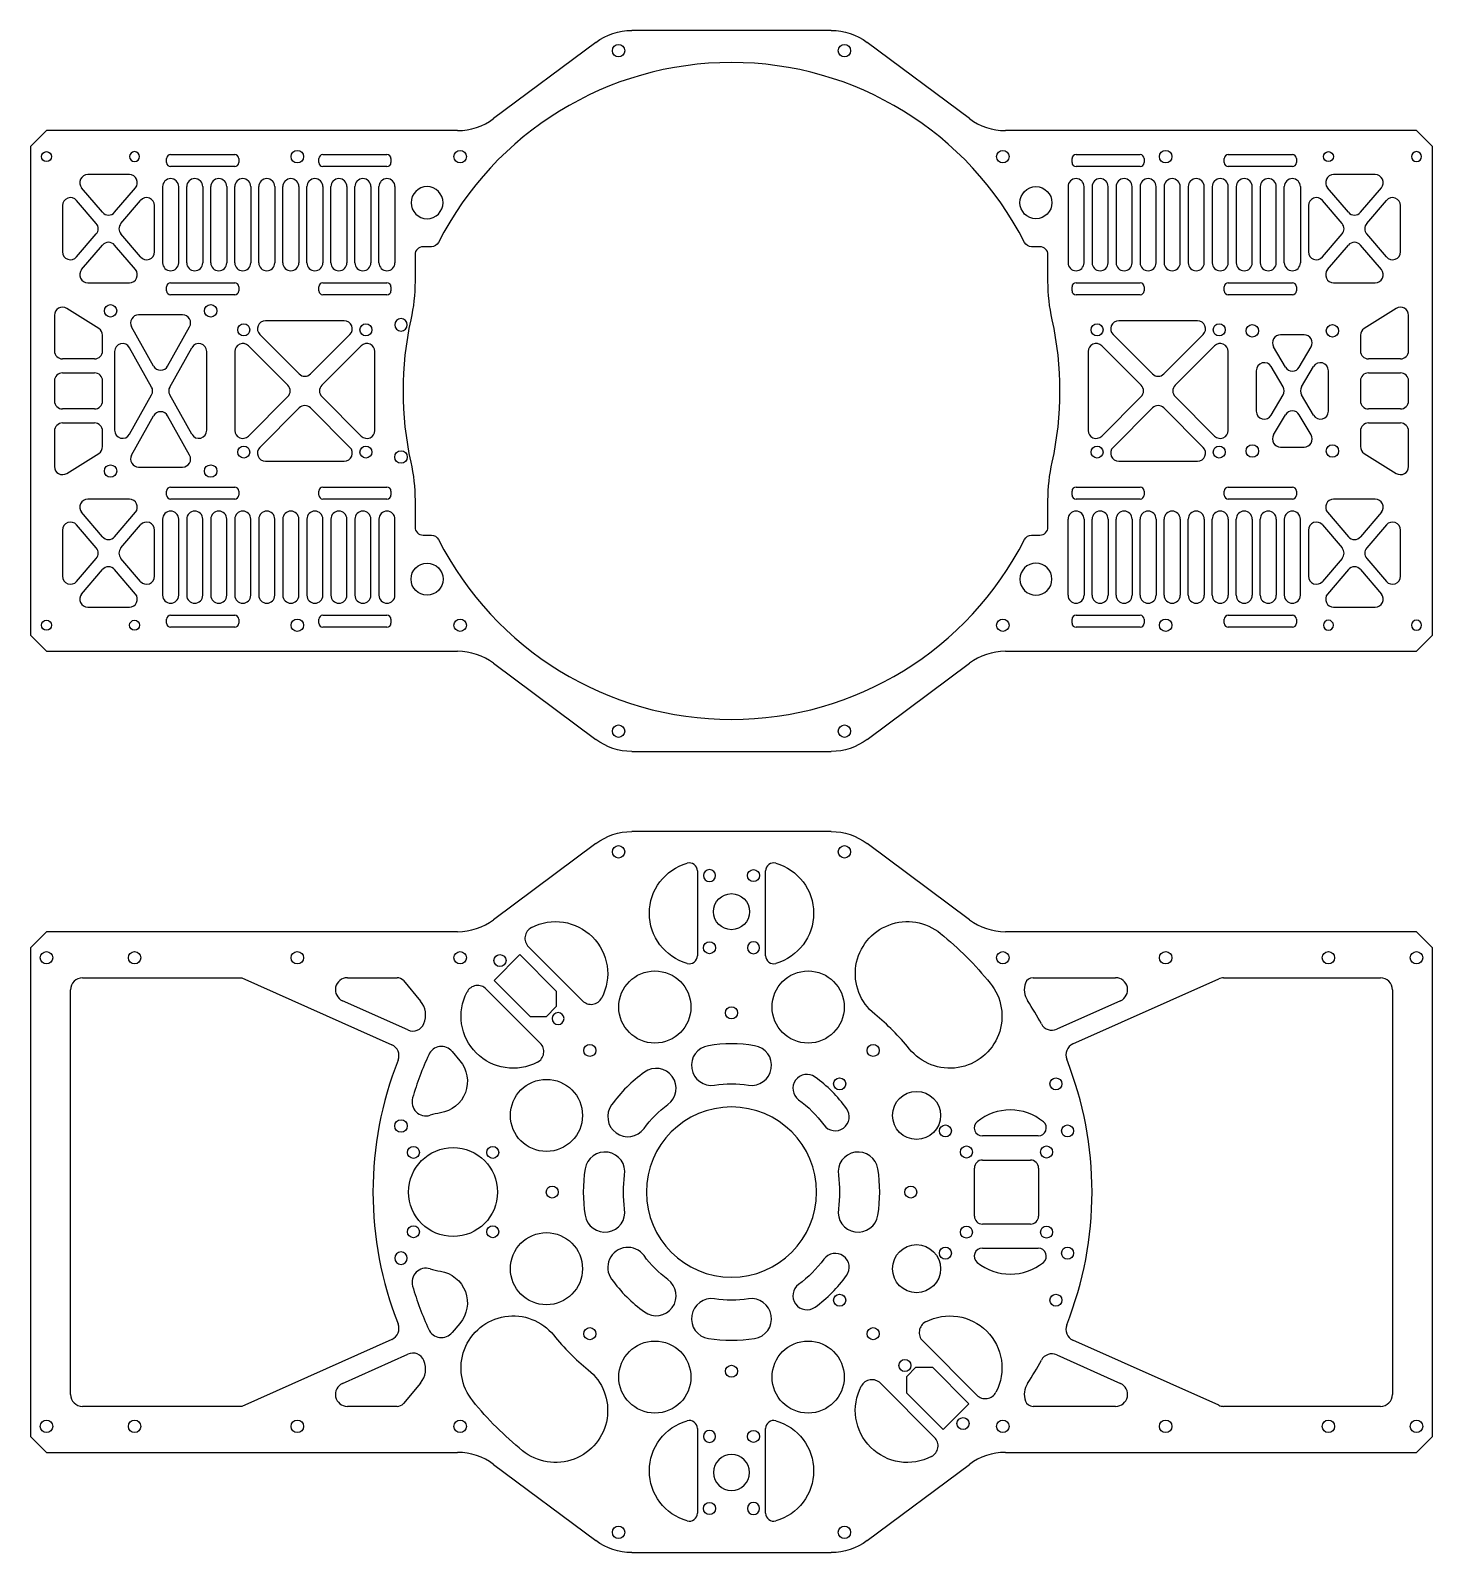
# Model space of a CAD drawing. Header units: millimetres. Extents: x 735 to 1268, y -660 to -280.
# Drawn here: x 735 to 1085, y -660 to -280 of the extents above; entities that cross this region are included whole.
import ezdxf

# ---------------------------------------------------------------- set-up
doc = ezdxf.new("R2010")
doc.units = ezdxf.units.MM
doc.layers.add('1', color=7, linetype='CONTINUOUS')

msp = doc.modelspace()

# ---------------------------------------------------------------- linework, layer by layer
at = {"layer": '1', "color": 3, "linetype": 'Continuous'}
for p, q in [((934.895298, -280, 25), (885.104702, -280, 25)), ((876.134897, -282.977413, 25), (850.607891, -302.022587, 25)), ((969.392109, -302.022587, 25), (943.865103, -282.977413, 25)), ((739, -305, 25), (735, -309, 25)), ((841.638086, -305, 25), (739, -305, 25)), ((1081, -305, 25), (978.361914, -305, 25)), ((1085, -309, 25), (1081, -305, 25)), ((735, -309, 25), (735, -431, 25)), ((770, -311, 25), (786, -311, 25)), ((808, -311, 25), (824, -311, 25)), ((996, -311, 25), (1012, -311, 25)), ((1034, -311, 25), (1050, -311, 25)), ((1085, -431, 25), (1085, -309, 25)), ((769, -313, 25), (769, -312, 25)), ((786, -314, 25), (770, -314, 25)), ((787, -312, 25), (787, -313, 25)), ((807, -313, 25), (807, -312, 25)), ((824, -314, 25), (808, -314, 25)), ((825, -312, 25), (825, -313, 25)), ((995, -313, 25), (995, -312, 25)), ((1012, -314, 25), (996, -314, 25)), ((1013, -312, 25), (1013, -313, 25)), ((1033, -313, 25), (1033, -312, 25)), ((1050, -314, 25), (1034, -314, 25)), ((1051, -312, 25), (1051, -313, 25)), ((759.698554, -316, 25), (749.301446, -316, 25)), ((768, -319, 25), (768, -338, 25)), ((772, -338, 25), (772, -319, 25)), ((774, -338, 25), (774, -319, 25)), ((778, -319, 25), (778, -338, 25)), ((780, -338, 25), (780, -319, 25)), ((784, -319, 25), (784, -338, 25)), ((786, -338, 25), (786, -319, 25)), ((790, -319, 25), (790, -338, 25)), ((792, -338, 25), (792, -319, 25)), ((796, -319, 25), (796, -338, 25)), ((798, -338, 25), (798, -319, 25)), ((802, -319, 25), (802, -338, 25)), ((804, -338, 25), (804, -319, 25)), ((808, -319, 25), (808, -338, 25)), ((810, -338, 25), (810, -319, 25)), ((814, -319, 25), (814, -338, 25)), ((816, -338, 25), (816, -319, 25)), ((820, -319, 25), (820, -338, 25)), ((822, -338, 25), (822, -319, 25)), ((826, -319, 25), (826, -338, 25)), ((994, -319, 25), (994, -338, 25)), ((998, -338, 25), (998, -319, 25)), ((1000, -319, 25), (1000, -338, 25)), ((1004, -338, 25), (1004, -319, 25)), ((1006, -319, 25), (1006, -338, 25)), ((1010, -338, 25), (1010, -319, 25)), ((1012, -319, 25), (1012, -338, 25)), ((1016, -338, 25), (1016, -319, 25)), ((1018, -319, 25), (1018, -338, 25)), ((1022, -338, 25), (1022, -319, 25)), ((1024, -319, 25), (1024, -338, 25)), ((1028, -338, 25), (1028, -319, 25)), ((1030, -319, 25), (1030, -338, 25)), ((1034, -338, 25), (1034, -319, 25)), ((1036, -319, 25), (1036, -338, 25)), ((1040, -338, 25), (1040, -319, 25)), ((1042, -319, 25), (1042, -338, 25)), ((1046, -338, 25), (1046, -319, 25)), ((1048, -338, 25), (1048, -319, 25)), ((1052, -319, 25), (1052, -338, 25)), ((1070.698554, -316, 25), (1060.301446, -316, 25)), ((751.424744, -328.203067, 25), (746.522486, -322.448243, 25)), ((752.977514, -325.399584, 25), (747.778959, -319.296933, 25)), ((756.022486, -325.399584, 25), (761.221041, -319.296933, 25)), ((757.575256, -328.203067, 25), (762.477514, -322.448243, 25)), ((1062.424744, -328.203067, 25), (1057.522486, -322.448243, 25)), ((1063.977514, -325.399584, 25), (1058.778959, -319.296933, 25)), ((1067.022486, -325.399584, 25), (1072.221041, -319.296933, 25)), ((1068.575256, -328.203067, 25), (1073.477514, -322.448243, 25)), ((743, -323.745175, 25), (743, -335.254825, 25)), ((766, -335.254825, 25), (766, -323.745175, 25)), ((1054, -323.745175, 25), (1054, -335.254825, 25)), ((1077, -335.254825, 25), (1077, -323.745175, 25)), ((746.522486, -336.551757, 25), (751.424744, -330.796933, 25)), ((747.778959, -339.703067, 25), (752.977514, -333.600416, 25)), ((761.221041, -339.703067, 25), (756.022486, -333.600416, 25)), ((762.477514, -336.551757, 25), (757.575256, -330.796933, 25)), ((835.086717, -334, 25), (833, -334, 25)), ((987, -334, 25), (984.913283, -334, 25)), ((1057.522486, -336.551757, 25), (1062.424744, -330.796933, 25)), ((1058.778959, -339.703067, 25), (1063.977514, -333.600416, 25)), ((1072.221041, -339.703067, 25), (1067.022486, -333.600416, 25)), ((1073.477514, -336.551757, 25), (1068.575256, -330.796933, 25)), ((831, -336, 25), (831, -342.668699, 25)), ((989, -342.668699, 25), (989, -336, 25)), ((749.301446, -343, 25), (759.698554, -343, 25)), ((769, -345, 25), (769, -344, 25)), ((770, -343, 25), (786, -343, 25)), ((787, -344, 25), (787, -345, 25)), ((807, -345, 25), (807, -344, 25)), ((808, -343, 25), (824, -343, 25)), ((825, -344, 25), (825, -345, 25)), ((995, -345, 25), (995, -344, 25)), ((996, -343, 25), (1012, -343, 25)), ((1013, -344, 25), (1013, -345, 25)), ((1033, -345, 25), (1033, -344, 25)), ((1034, -343, 25), (1050, -343, 25)), ((1051, -344, 25), (1051, -345, 25)), ((1060.301446, -343, 25), (1070.698554, -343, 25)), ((752.059998, -354.412499, 25), (744.059998, -349.412499, 25)), ((786, -346, 25), (770, -346, 25)), ((824, -346, 25), (808, -346, 25)), ((1012, -346, 25), (996, -346, 25)), ((1050, -346, 25), (1034, -346, 25)), ((1075.940002, -349.412499, 25), (1067.940002, -354.412499, 25)), ((741, -351.108495, 25), (741, -360, 25)), ((772.990577, -351, 25), (762.009423, -351, 25)), ((813.343146, -352.5, 25), (793.656854, -352.5, 25)), ((1026.343146, -352.5, 25), (1006.656854, -352.5, 25)), ((1079, -360, 25), (1079, -351.108495, 25)), ((753, -360, 25), (753, -356.108495, 25)), ((765.754113, -363.800885, 25), (760.263536, -353.975643, 25)), ((769.245887, -363.800885, 25), (774.736464, -353.975643, 25)), ((792.242641, -355.914214, 25), (802.085786, -365.757359, 25)), ((814.757359, -355.914214, 25), (804.914214, -365.757359, 25)), ((1005.242641, -355.914214, 25), (1015.085786, -365.757359, 25)), ((1017.914214, -365.757359, 25), (1027.757359, -355.914214, 25)), ((1052.948037, -356, 25), (1047.051963, -356, 25)), ((1067, -356.108495, 25), (1067, -360, 25)), ((756, -360.174758, 25), (756, -379.825242, 25)), ((765.236464, -369.024357, 25), (759.745887, -359.199115, 25)), ((769.763536, -369.024357, 25), (775.254113, -359.199115, 25)), ((779, -379.825242, 25), (779, -360.174758, 25)), ((786, -360.156854, 25), (786, -379.843146, 25)), ((789.414214, -358.742641, 25), (799.257359, -368.585786, 25)), ((817.585786, -358.742641, 25), (807.742641, -368.585786, 25)), ((821, -379.843146, 25), (821, -360.156854, 25)), ((999, -360.156854, 25), (999, -379.843146, 25)), ((1002.414214, -358.742641, 25), (1012.257359, -368.585786, 25)), ((1020.742641, -368.585786, 25), (1030.585786, -358.742641, 25)), ((1034, -379.843146, 25), (1034, -360.156854, 25)), ((1048.272442, -364.06152, 25), (1045.324405, -359.007742, 25)), ((1051.727558, -364.06152, 25), (1054.675595, -359.007742, 25)), ((751, -362, 25), (743, -362, 25)), ((1047.675595, -368.992258, 25), (1044.727558, -363.93848, 25)), ((1052.324405, -368.992258, 25), (1055.272442, -363.93848, 25)), ((1077, -362, 25), (1069, -362, 25)), ((741, -367.5, 25), (741, -372.5, 25)), ((743, -365.5, 25), (751, -365.5, 25)), ((753, -372.5, 25), (753, -367.5, 25)), ((1041, -364.946222, 25), (1041, -375.053778, 25)), ((1059, -375.053778, 25), (1059, -364.946222, 25)), ((1067, -367.5, 25), (1067, -372.5, 25)), ((1069, -365.5, 25), (1077, -365.5, 25)), ((1079, -372.5, 25), (1079, -367.5, 25)), ((759.745887, -380.800885, 25), (765.236464, -370.975643, 25)), ((775.254113, -380.800885, 25), (769.763536, -370.975643, 25)), ((799.257359, -371.414214, 25), (789.414214, -381.257359, 25)), ((807.742641, -371.414214, 25), (817.585786, -381.257359, 25)), ((1002.414214, -381.257359, 25), (1012.257359, -371.414214, 25)), ((1020.742641, -371.414214, 25), (1030.585786, -381.257359, 25)), ((1044.727558, -376.06152, 25), (1047.675595, -371.007742, 25)), ((1055.272442, -376.06152, 25), (1052.324405, -371.007742, 25)), ((751, -374.5, 25), (743, -374.5, 25)), ((760.263536, -386.024357, 25), (765.754113, -376.199115, 25)), ((774.736464, -386.024357, 25), (769.245887, -376.199115, 25)), ((802.085786, -374.242641, 25), (792.242641, -384.085786, 25)), ((804.914214, -374.242641, 25), (814.757359, -384.085786, 25)), ((1005.242641, -384.085786, 25), (1015.085786, -374.242641, 25)), ((1017.914214, -374.242641, 25), (1027.757359, -384.085786, 25)), ((1045.324405, -380.992258, 25), (1048.272442, -375.93848, 25)), ((1054.675595, -380.992258, 25), (1051.727558, -375.93848, 25)), ((1077, -374.5, 25), (1069, -374.5, 25)), ((741, -380, 25), (741, -388.891505, 25)), ((743, -378, 25), (751, -378, 25)), ((753, -383.891505, 25), (753, -380, 25)), ((1067, -380, 25), (1067, -383.891505, 25)), ((1069, -378, 25), (1077, -378, 25)), ((1079, -388.891505, 25), (1079, -380, 25)), ((744.059998, -390.587501, 25), (752.059998, -385.587501, 25)), ((793.656854, -387.5, 25), (813.343146, -387.5, 25)), ((1006.656854, -387.5, 25), (1026.343146, -387.5, 25)), ((1047.051963, -384, 25), (1052.948037, -384, 25)), ((1067.940002, -385.587501, 25), (1075.940002, -390.587501, 25)), ((762.009423, -389, 25), (772.990577, -389, 25)), ((769, -396, 25), (769, -395, 25)), ((770, -394, 25), (786, -394, 25)), ((787, -395, 25), (787, -396, 25)), ((807, -396, 25), (807, -395, 25)), ((808, -394, 25), (824, -394, 25)), ((825, -395, 25), (825, -396, 25)), ((995, -396, 25), (995, -395, 25)), ((996, -394, 25), (1012, -394, 25)), ((1013, -395, 25), (1013, -396, 25)), ((1033, -396, 25), (1033, -395, 25)), ((1034, -394, 25), (1050, -394, 25)), ((1051, -395, 25), (1051, -396, 25)), ((759.698554, -397, 25), (749.301446, -397, 25)), ((786, -397, 25), (770, -397, 25)), ((824, -397, 25), (808, -397, 25)), ((831, -397.331301, 25), (831, -404, 25)), ((989, -404, 25), (989, -397.331301, 25)), ((1012, -397, 25), (996, -397, 25)), ((1050, -397, 25), (1034, -397, 25)), ((1070.698554, -397, 25), (1060.301446, -397, 25)), ((752.977514, -406.399584, 25), (747.778959, -400.296933, 25)), ((756.022486, -406.399584, 25), (761.221041, -400.296933, 25)), ((768, -402, 25), (768, -421, 25)), ((772, -421, 25), (772, -402, 25)), ((774, -402, 25), (774, -421, 25)), ((778, -421, 25), (778, -402, 25)), ((780, -402, 25), (780, -421, 25)), ((784, -421, 25), (784, -402, 25)), ((786, -402, 25), (786, -421, 25)), ((790, -421, 25), (790, -402, 25)), ((792, -402, 25), (792, -421, 25)), ((796, -421, 25), (796, -402, 25)), ((798, -402, 25), (798, -421, 25)), ((802, -421, 25), (802, -402, 25)), ((804, -402, 25), (804, -421, 25)), ((808, -421, 25), (808, -402, 25)), ((810, -402, 25), (810, -421, 25)), ((814, -421, 25), (814, -402, 25)), ((816, -402, 25), (816, -421, 25)), ((820, -421, 25), (820, -402, 25)), ((822, -402, 25), (822, -421, 25)), ((826, -421, 25), (826, -402, 25)), ((994, -421, 25), (994, -402, 25)), ((998, -402, 25), (998, -421, 25)), ((1000, -421, 25), (1000, -402, 25)), ((1004, -402, 25), (1004, -421, 25)), ((1006, -421, 25), (1006, -402, 25)), ((1010, -402, 25), (1010, -421, 25)), ((1012, -421, 25), (1012, -402, 25)), ((1016, -402, 25), (1016, -421, 25)), ((1018, -421, 25), (1018, -402, 25)), ((1022, -402, 25), (1022, -421, 25)), ((1024, -421, 25), (1024, -402, 25)), ((1028, -402, 25), (1028, -421, 25)), ((1030, -421, 25), (1030, -402, 25)), ((1034, -402, 25), (1034, -421, 25)), ((1036, -421, 25), (1036, -402, 25)), ((1040, -402, 25), (1040, -421, 25)), ((1042, -421, 25), (1042, -402, 25)), ((1046, -402, 25), (1046, -421, 25)), ((1048, -402, 25), (1048, -421, 25)), ((1052, -421, 25), (1052, -402, 25)), ((1058.778959, -400.296933, 25), (1063.977514, -406.399584, 25)), ((1072.221041, -400.296933, 25), (1067.022486, -406.399584, 25)), ((743, -404.745175, 25), (743, -416.254825, 25)), ((751.424744, -409.203067, 25), (746.522486, -403.448243, 25)), ((757.575256, -409.203067, 25), (762.477514, -403.448243, 25)), ((766, -416.254825, 25), (766, -404.745175, 25)), ((833, -406, 25), (835.086717, -406, 25)), ((984.913283, -406, 25), (987, -406, 25)), ((1054, -404.745175, 25), (1054, -416.254825, 25)), ((1057.522486, -403.448243, 25), (1062.424744, -409.203067, 25)), ((1073.477514, -403.448243, 25), (1068.575256, -409.203067, 25)), ((1077, -416.254825, 25), (1077, -404.745175, 25)), ((746.522486, -417.551757, 25), (751.424744, -411.796933, 25)), ((762.477514, -417.551757, 25), (757.575256, -411.796933, 25)), ((1062.424744, -411.796933, 25), (1057.522486, -417.551757, 25)), ((1068.575256, -411.796933, 25), (1073.477514, -417.551757, 25)), ((747.778959, -420.703067, 25), (752.977514, -414.600416, 25)), ((761.221041, -420.703067, 25), (756.022486, -414.600416, 25)), ((1063.977514, -414.600416, 25), (1058.778959, -420.703067, 25)), ((1067.022486, -414.600416, 25), (1072.221041, -420.703067, 25)), ((749.301446, -424, 25), (759.698554, -424, 25)), ((1060.301446, -424, 25), (1070.698554, -424, 25)), ((769, -428, 25), (769, -427, 25)), ((770, -426, 25), (786, -426, 25)), ((786, -429, 25), (770, -429, 25)), ((787, -427, 25), (787, -428, 25)), ((807, -428, 25), (807, -427, 25)), ((808, -426, 25), (824, -426, 25)), ((824, -429, 25), (808, -429, 25)), ((825, -427, 25), (825, -428, 25)), ((995, -428, 25), (995, -427, 25)), ((996, -426, 25), (1012, -426, 25)), ((1012, -429, 25), (996, -429, 25)), ((1013, -427, 25), (1013, -428, 25)), ((1033, -428, 25), (1033, -427, 25)), ((1034, -426, 25), (1050, -426, 25)), ((1050, -429, 25), (1034, -429, 25)), ((1051, -427, 25), (1051, -428, 25)), ((735, -431, 25), (739, -435, 25)), ((1081, -435, 25), (1085, -431, 25)), ((739, -435, 25), (841.638086, -435, 25)), ((978.361914, -435, 25), (1081, -435, 25)), ((850.607891, -437.977413, 25), (876.134897, -457.022587, 25)), ((943.865103, -457.022587, 25), (969.392109, -437.977413, 25)), ((885.104702, -460, 25), (934.895298, -460, 25)), ((934.895298, -480, 50), (885.104702, -480, 50)), ((876.134897, -482.977413, 50), (850.607891, -502.022587, 50)), ((969.392109, -502.022587, 50), (943.865103, -482.977413, 50)), ((901.5, -489.81994, 50), (901.5, -510.985951, 50)), ((918.5, -510.985951, 50), (918.5, -489.81994, 50)), ((735, -509, 50), (739, -505, 50)), ((841.638086, -505, 50), (739, -505, 50)), ((1081, -505, 50), (978.361914, -505, 50)), ((1081, -505, 50), (1085, -509, 50)), ((735, -509, 50), (735, -631, 50)), ((872.818686, -522.262796, 50), (859.312105, -508.756215, 50)), ((1085, -631, 50), (1085, -509, 50)), ((850.718422, -517.153094, 50), (857.153094, -510.718422, 50)), ((857.153094, -510.718422, 50), (866.253558, -519.818886, 50)), ((748, -516.5, 50), (787.790927, -516.5, 50)), ((787.790927, -516.5, 50), (825.214969, -533.220778, 50)), ((814.116767, -516.5, 50), (826.562935, -516.5, 50)), ((985.266067, -516.5, 50), (1005.883233, -516.5, 50)), ((995.241965, -533.016624, 50), (1031.625005, -516.760957, 50)), ((1032.848788, -516.5, 50), (1072, -516.5, 50)), ((745, -620.5, 50), (745, -519.5, 50)), ((828.097612, -517.217515, 50), (832.366649, -522.326027, 50)), ((848.756215, -519.312105, 50), (862.262796, -532.818686, 50)), ((859.818886, -526.253558, 50), (850.718422, -517.153094, 50)), ((866.253558, -519.818886, 50), (866.253558, -523.707974, 50)), ((1075, -519.5, 50), (1075, -620.5, 50)), ((829.235451, -529.540733, 50), (812.892983, -522.239043, 50)), ((866.253558, -523.707974, 50), (863.707974, -526.253558, 50)), ((1007.107017, -522.239043, 50), (991.209379, -529.341986, 50)), ((863.707974, -526.253558, 50), (859.818886, -526.253558, 50)), ((840.283935, -534.919135, 50), (842.208947, -537.222687, 50)), ((986.579175, -556, 50), (972.614935, -556, 50)), ((972.641663, -562, 50), (984.641663, -562, 50)), ((970.641663, -576, 50), (970.641663, -564, 50)), ((986.641663, -564, 50), (986.641663, -576, 50)), ((984.641663, -578, 50), (972.641663, -578, 50)), ((972.614935, -584, 50), (986.579175, -584, 50)), ((842.208947, -602.777313, 50), (840.283935, -605.080865, 50)), ((825.214969, -606.779222, 50), (787.790927, -623.5, 50)), ((957.737204, -607.181314, 50), (971.243785, -620.687895, 50)), ((1031.625005, -623.239043, 50), (995.241965, -606.983376, 50)), ((812.892983, -617.760957, 50), (829.235451, -610.459267, 50)), ((991.209379, -610.658014, 50), (1007.107017, -617.760957, 50)), ((953.746442, -616.009184, 50), (956.009184, -613.746442, 50)), ((956.009184, -613.746442, 50), (960.181114, -613.746442, 50)), ((960.181114, -613.746442, 50), (969.281578, -622.846906, 50)), ((832.366649, -617.673973, 50), (828.097612, -622.782485, 50)), ((960.687895, -631.243785, 50), (947.181314, -617.737204, 50)), ((953.746442, -620.181114, 50), (953.746442, -616.009184, 50)), ((962.846906, -629.281578, 50), (953.746442, -620.181114, 50)), ((969.281578, -622.846906, 50), (962.846906, -629.281578, 50)), ((787.790927, -623.5, 50), (748, -623.5, 50)), ((826.562935, -623.5, 50), (814.116767, -623.5, 50)), ((1005.883233, -623.5, 50), (985.266067, -623.5, 50)), ((1072, -623.5, 50), (1032.848788, -623.5, 50)), ((901.5, -629.014049, 50), (901.5, -650.18006, 50)), ((918.5, -650.18006, 50), (918.5, -629.014049, 50)), ((739, -635, 50), (735, -631, 50)), ((1085, -631, 50), (1081, -635, 50)), ((739, -635, 50), (841.638086, -635, 50)), ((850.607891, -637.977413, 50), (876.134897, -657.022587, 50)), ((943.865103, -657.022587, 50), (969.392109, -637.977413, 50)), ((978.361914, -635, 50), (1081, -635, 50)), ((885.104702, -660, 50), (934.895298, -660, 50))]:
    msp.add_line(p, q, dxfattribs=at)
for centre, radius in [((881.804361, -285.057337, 25), 1.55), ((938.195639, -285.057337, 25), 1.55), ((739, -311.5, 25), 1.25), ((801.620308, -311.5, 25), 1.55), ((842.265223, -311.5, 25), 1.55), ((977.734777, -311.5, 25), 1.55), ((1018.379692, -311.5, 25), 1.55), ((1059, -311.5, 25), 1.25), ((986, -323, 25), 4), ((827.5, -386.5, 25), 1.55), ((834, -417, 25), 4), ((739, -428.5, 25), 1.25), ((761, -428.5, 25), 1.25), ((801.620308, -428.5, 25), 1.55), ((842.265223, -428.5, 25), 1.55), ((977.734777, -428.5, 25), 1.55), ((1018.379692, -428.5, 25), 1.55), ((881.804361, -454.942663, 25), 1.55), ((938.195639, -454.942663, 25), 1.55), ((881.804361, -485.057337, 50), 1.55), ((938.195639, -485.057337, 50), 1.55), ((915.5, -491.000228, 50), 1.5), ((910, -500.000228, 50), 4.5), ((904.5, -509.000228, 50), 1.5), ((739, -511.5, 50), 1.55), ((761, -511.5, 50), 1.55), ((801.620308, -511.5, 50), 1.55), ((842.265223, -511.5, 50), 1.55), ((852.210417, -512.210417, 50), 1.5), ((977.734777, -511.5, 50), 1.55), ((1018.379692, -511.5, 50), 1.55), ((1059, -511.5, 50), 1.55), ((1081, -511.5, 50), 1.55), ((890.865828, -523.806023, 50), 9), ((929.134172, -523.806023, 50), 9), ((874.644661, -534.644661, 50), 1.5), ((945.355339, -534.644661, 50), 1.5), ((863.806023, -550.865828, 50), 9), ((937, -543, 50), 1.5), ((991, -543, 50), 1.5), ((956.193977, -550.865828, 50), 6), ((827.5, -553.5, 50), 1.55), ((963.391663, -554.75, 50), 1.5), ((993.891663, -554.75, 50), 1.5), ((968.641663, -560, 50), 1.5), ((988.641663, -560, 50), 1.5), ((830.600505, -560.100505, 50), 1.5), ((840.5, -570, 50), 11.1), ((850.399495, -560.100505, 50), 1.5), ((830.600505, -579.899495, 50), 1.5), ((850.399495, -579.899495, 50), 1.5), ((863.806023, -589.134172, 50), 9), ((968.641663, -580, 50), 1.5), ((988.641663, -580, 50), 1.5), ((956.193977, -589.134172, 50), 6), ((963.391663, -585.25, 50), 1.5), ((993.891663, -585.25, 50), 1.5), ((937, -597, 50), 1.5), ((991, -597, 50), 1.5), ((874.644661, -605.355339, 50), 1.5), ((945.355339, -605.355339, 50), 1.5), ((890.865828, -616.193977, 50), 9), ((929.134172, -616.193977, 50), 9), ((953.293894, -613.293894, 50), 1.5), ((739, -628.5, 50), 1.55), ((761, -628.5, 50), 1.55), ((801.620308, -628.5, 50), 1.55), ((842.265223, -628.5, 50), 1.55), ((967.789583, -627.789583, 50), 1.5), ((977.734777, -628.5, 50), 1.55), ((1018.379692, -628.5, 50), 1.55), ((1059, -628.5, 50), 1.55), ((1081, -628.5, 50), 1.55), ((915.5, -630.999772, 50), 1.5), ((904.5, -648.999772, 50), 1.5), ((881.804361, -654.942663, 50), 1.55), ((938.195639, -654.942663, 50), 1.55)]:
    msp.add_circle(centre, radius, dxfattribs=at)
at = {"layer": '1', "color": 3, "linetype": 'Continuous', "extrusion": (0, 0, -1)}
for centre, radius in [((-761, -311.5, -25), 1.25), ((-1081, -311.5, -25), 1.25), ((-834, -323, -25), 4), ((-827.5, -353.5, -25), 1.55), ((-986, -417, -25), 4), ((-1059, -428.5, -25), 1.25), ((-1081, -428.5, -25), 1.25), ((-904.5, -491.000228, -50), 1.5), ((-915.5, -509.000228, -50), 1.5), ((-866.706106, -526.706106, -50), 1.5), ((-910, -570, -50), 21.25), ((-827.5, -586.5, -50), 1.55), ((-904.5, -630.999772, -50), 1.5), ((-910, -639.999772, -50), 4.5), ((-915.5, -648.999772, -50), 1.5)]:
    msp.add_circle(centre, radius, dxfattribs=at)
at = {"layer": '1', "color": 6, "linetype": 'Continuous'}
for centre, radius in [((755, -350, 25), 1.55), ((780, -350, 25), 1.55), ((788.25, -354.75, 25), 1.5), ((818.75, -354.75, 25), 1.5), ((1001.25, -354.75, 25), 1.5), ((1031.75, -354.75, 25), 1.5), ((1040, -355, 25), 1.55), ((1060, -355, 25), 1.55), ((788.25, -385.25, 25), 1.5), ((818.75, -385.25, 25), 1.5), ((1001.25, -385.25, 25), 1.5), ((1031.75, -385.25, 25), 1.5), ((1040, -385, 25), 1.55), ((1060, -385, 25), 1.55), ((755, -390, 25), 1.55), ((780, -390, 25), 1.55), ((910, -525.25, 50), 1.5), ((865.25, -570, 50), 1.5), ((954.75, -570, 50), 1.5), ((910, -614.75, 50), 1.5)]:
    msp.add_circle(centre, radius, dxfattribs=at)
at = {"layer": '1', "color": 3, "linetype": 'Continuous', "extrusion": (0, 0, -1)}
for centre, radius, start, end in [((-885.104702, -295, -25), 15, 53.274138, 90), ((-934.895298, -295, -25), 15, 90, 126.725862), ((-835.086717, -332, -25), 2, 206.896546, 270), ((-984.913283, -332, -25), 2, 270, 333.103454), ((-787, -342.668699, -25), 44, 180, 192.527905), ((-1033, -342.668699, -25), 44, 347.472095, 0), ((-787, -397.331301, -25), 44, 167.472095, 180), ((-1033, -397.331301, -25), 44, 0, 12.527905), ((-835.086717, -408, -25), 2, 90, 153.103454), ((-984.913283, -408, -25), 2, 26.896546, 90), ((-885.104702, -445, -25), 15, 270, 306.725862), ((-934.895298, -445, -25), 15, 233.274138, 270), ((-885.104702, -495, -50), 15, 53.274138, 90), ((-934.895298, -495, -50), 15, 90, 126.725862), ((-902.5, -500.402945, -50), 13, 285.82662, 74.17338), ((-917.5, -500.402945, -50), 13, 105.82662, 254.17338), ((-866.090752, -515.48415, -50), 13, 62.242355, 207.757645), ((-953.909248, -515.48415, -50), 13, 308.84936, 129.371755), ((-910, -570, -50), 82.999544, 128.93118, 141.06882), ((-855.48415, -526.090752, -50), 13, 242.242355, 27.757645), ((-964.51585, -526.090752, -50), 13, 140.628245, 321.15064), ((-836.070241, -542.352627, -50), 8, 140.115464, 260.897237), ((-910, -570, -50), 27, 81.010701, 98.989299), ((-910, -570, -50), 28.5, 126.010701, 143.989299), ((-910, -570, -50), 27, 36.010701, 53.989299), ((-910, -570, -50), 27, 351.010701, 8.989299), ((-910, -570, -50), 27, 171.010701, 188.989299), ((-910, -570, -50), 27, 306.010701, 323.989299), ((-910, -570, -50), 28.5, 216.010701, 233.989299), ((-836.070241, -597.647373, -50), 8, 99.102763, 219.884536), ((-855.48415, -613.909248, -50), 13, 320.628245, 141.15064), ((-910, -570, -50), 27, 261.010701, 278.989299), ((-964.51585, -613.909248, -50), 13, 62.242355, 207.757645), ((-866.090752, -624.51585, -50), 13, 128.84936, 309.371755), ((-953.909248, -624.51585, -50), 13, 242.242355, 27.757645), ((-910, -570, -50), 82.999544, 308.93118, 321.06882), ((-902.5, -639.597055, -50), 13, 285.82662, 74.17338), ((-917.5, -639.597055, -50), 13, 105.82662, 254.17338), ((-885.104702, -645, -50), 15, 270, 306.725862), ((-934.895298, -645, -50), 15, 233.274138, 270)]:
    msp.add_arc(centre, radius, start, end, dxfattribs=at)
at = {"layer": '1', "color": 3, "linetype": 'Continuous'}
for centre, radius, start, end in [((910, -370, 25), 82, 26.896546, 153.103454), ((841.638086, -290, 25), 15, 270, 306.725862), ((978.361914, -290, 25), 15, 233.274138, 270), ((770, -312, 25), 1, 90, 180), ((786, -312, 25), 1, 0, 90), ((808, -312, 25), 1, 90, 180), ((824, -312, 25), 1, 0, 90), ((996, -312, 25), 1, 90, 180), ((1012, -312, 25), 1, 0, 90), ((1034, -312, 25), 1, 90, 180), ((1050, -312, 25), 1, 0, 90), ((770, -313, 25), 1, 180, 270), ((786, -313, 25), 1, 270, 0), ((808, -313, 25), 1, 180, 270), ((824, -313, 25), 1, 270, 0), ((996, -313, 25), 1, 180, 270), ((1012, -313, 25), 1, 270, 0), ((1034, -313, 25), 1, 180, 270), ((1050, -313, 25), 1, 270, 0), ((749.301446, -318, 25), 2, 90, 220.426079), ((759.698554, -318, 25), 2, 319.573921, 90), ((770, -319, 25), 2, 0, 180), ((776, -319, 25), 2, 0, 180), ((782, -319, 25), 2, 0, 180), ((788, -319, 25), 2, 0, 180), ((794, -319, 25), 2, 0, 180), ((800, -319, 25), 2, 0, 180), ((806, -319, 25), 2, 0, 180), ((812, -319, 25), 2, 0, 180), ((818, -319, 25), 2, 0, 180), ((824, -319, 25), 2, 0, 180), ((996, -319, 25), 2, 0, 180), ((1002, -319, 25), 2, 0, 180), ((1008, -319, 25), 2, 0, 180), ((1014, -319, 25), 2, 0, 180), ((1020, -319, 25), 2, 0, 180), ((1026, -319, 25), 2, 0, 180), ((1032, -319, 25), 2, 0, 180), ((1038, -319, 25), 2, 0, 180), ((1044, -319, 25), 2, 0, 180), ((1050, -319, 25), 2, 0, 180), ((1060.301446, -318, 25), 2, 90, 220.426079), ((1070.698554, -318, 25), 2, 319.573921, 90), ((745, -323.745175, 25), 2, 40.426079, 180), ((764, -323.745175, 25), 2, 0, 139.573921), ((1056, -323.745175, 25), 2, 40.426079, 180), ((1075, -323.745175, 25), 2, 0, 139.573921), ((754.5, -324.102651, 25), 2, 220.426079, 319.573921), ((1065.5, -324.102651, 25), 2, 220.426079, 319.573921), ((749.902258, -329.5, 25), 2, 319.573921, 40.426079), ((759.097742, -329.5, 25), 2, 139.573921, 220.426079), ((1060.902258, -329.5, 25), 2, 319.573921, 40.426079), ((1070.097742, -329.5, 25), 2, 139.573921, 220.426079), ((754.5, -334.897349, 25), 2, 40.426079, 139.573921), ((833, -336, 25), 2, 90, 180), ((987, -336, 25), 2, 0, 90), ((1065.5, -334.897349, 25), 2, 40.426079, 139.573921), ((745, -335.254825, 25), 2, 180, 319.573921), ((764, -335.254825, 25), 2, 220.426079, 0), ((770, -338, 25), 2, 180, 0), ((776, -338, 25), 2, 180, 0), ((782, -338, 25), 2, 180, 0), ((788, -338, 25), 2, 180, 0), ((794, -338, 25), 2, 180, 0), ((800, -338, 25), 2, 180, 0), ((806, -338, 25), 2, 180, 0), ((812, -338, 25), 2, 180, 0), ((818, -338, 25), 2, 180, 0), ((824, -338, 25), 2, 180, 0), ((996, -338, 25), 2, 180, 0), ((1002, -338, 25), 2, 180, 0), ((1008, -338, 25), 2, 180, 0), ((1014, -338, 25), 2, 180, 0), ((1020, -338, 25), 2, 180, 0), ((1026, -338, 25), 2, 180, 0), ((1032, -338, 25), 2, 180, 0), ((1038, -338, 25), 2, 180, 0), ((1044, -338, 25), 2, 180, 0), ((1050, -338, 25), 2, 180, 0), ((1056, -335.254825, 25), 2, 180, 319.573921), ((1075, -335.254825, 25), 2, 220.426079, 0), ((749.301446, -341, 25), 2, 139.573921, 270), ((759.698554, -341, 25), 2, 270, 40.426079), ((1060.301446, -341, 25), 2, 139.573921, 270), ((1070.698554, -341, 25), 2, 270, 40.426079), ((770, -344, 25), 1, 90, 180), ((770, -345, 25), 1, 180, 270), ((786, -344, 25), 1, 0, 90), ((786, -345, 25), 1, 270, 0), ((808, -344, 25), 1, 90, 180), ((808, -345, 25), 1, 180, 270), ((824, -344, 25), 1, 0, 90), ((824, -345, 25), 1, 270, 0), ((996, -344, 25), 1, 90, 180), ((996, -345, 25), 1, 180, 270), ((1012, -344, 25), 1, 0, 90), ((1012, -345, 25), 1, 270, 0), ((1034, -344, 25), 1, 90, 180), ((1034, -345, 25), 1, 180, 270), ((1050, -344, 25), 1, 0, 90), ((1050, -345, 25), 1, 270, 0), ((743, -351.108495, 25), 2, 57.994617, 180), ((1077, -351.108495, 25), 2, 0, 122.005383), ((762.009423, -353, 25), 2, 90, 209.197486), ((772.990577, -353, 25), 2, 330.802514, 90), ((793.656854, -354.5, 25), 2, 90, 225), ((813.343146, -354.5, 25), 2, 315, 90), ((910, -370, 25), 82, 167.472095, 192.527905), ((910, -370, 25), 82, 347.472095, 12.527905), ((1006.656854, -354.5, 25), 2, 90, 225), ((1026.343146, -354.5, 25), 2, 315, 90), ((751, -356.108495, 25), 2, 0, 57.994617), ((1047.051963, -358, 25), 2, 90, 210.256437), ((1052.948037, -358, 25), 2, 329.743563, 90), ((1069, -356.108495, 25), 2, 122.005383, 180), ((743, -360, 25), 2, 180, 270), ((751, -360, 25), 2, 270, 0), ((758, -360.174758, 25), 2, 29.197486, 180), ((777, -360.174758, 25), 2, 0, 150.802514), ((788, -360.156854, 25), 2, 45, 180), ((819, -360.156854, 25), 2, 0, 135), ((1001, -360.156854, 25), 2, 45, 180), ((1032, -360.156854, 25), 2, 0, 135), ((1069, -360, 25), 2, 180, 270), ((1077, -360, 25), 2, 270, 0), ((767.5, -362.825242, 25), 2, 209.197486, 330.802514), ((1043, -364.946222, 25), 2, 30.256437, 180), ((1050, -363.053778, 25), 2, 210.256437, 329.743563), ((1057, -364.946222, 25), 2, 0, 149.743563), ((743, -367.5, 25), 2, 90, 180), ((751, -367.5, 25), 2, 0, 90), ((797.843146, -370, 25), 2, 315, 45), ((803.5, -364.343146, 25), 2, 225, 315), ((809.156854, -370, 25), 2, 135, 225), ((1010.843146, -370, 25), 2, 315, 45), ((1016.5, -364.343146, 25), 2, 225, 315), ((1022.156854, -370, 25), 2, 135, 225), ((1069, -367.5, 25), 2, 90, 180), ((1077, -367.5, 25), 2, 0, 90), ((763.490577, -370, 25), 2, 330.802514, 29.197486), ((771.509423, -370, 25), 2, 150.802514, 209.197486), ((1045.948037, -370, 25), 2, 329.743563, 30.256437), ((1054.051963, -370, 25), 2, 149.743563, 210.256437), ((743, -372.5, 25), 2, 180, 270), ((751, -372.5, 25), 2, 270, 0), ((767.5, -377.174758, 25), 2, 29.197486, 150.802514), ((803.5, -375.656854, 25), 2, 45, 135), ((1016.5, -375.656854, 25), 2, 45, 135), ((1043, -375.053778, 25), 2, 180, 329.743563), ((1050, -376.946222, 25), 2, 30.256437, 149.743563), ((1057, -375.053778, 25), 2, 210.256437, 360), ((1069, -372.5, 25), 2, 180, 270), ((1077, -372.5, 25), 2, 270, 360), ((743, -380, 25), 2, 90, 180), ((751, -380, 25), 2, 0, 90), ((758, -379.825242, 25), 2, 180, 330.802514), ((777, -379.825242, 25), 2, 209.197486, 0), ((788, -379.843146, 25), 2, 180, 315), ((819, -379.843146, 25), 2, 225, 0), ((1001, -379.843146, 25), 2, 180, 315), ((1032, -379.843146, 25), 2, 225, 0), ((1069, -380, 25), 2, 90, 180), ((1077, -380, 25), 2, 0, 90), ((1047.051963, -382, 25), 2, 149.743563, 270), ((1052.948037, -382, 25), 2, 270, 30.256437), ((751, -383.891505, 25), 2, 302.005383, 0), ((762.009423, -387, 25), 2, 150.802514, 270), ((772.990577, -387, 25), 2, 270, 29.197486), ((793.656854, -385.5, 25), 2, 135, 270), ((813.343146, -385.5, 25), 2, 270, 45), ((1006.656854, -385.5, 25), 2, 135, 270), ((1026.343146, -385.5, 25), 2, 270, 45), ((1069, -383.891505, 25), 2, 180, 237.994617), ((743, -388.891505, 25), 2, 180, 302.005383), ((1077, -388.891505, 25), 2, 237.994617, 0), ((770, -395, 25), 1, 90, 180), ((786, -395, 25), 1, 0, 90), ((808, -395, 25), 1, 90, 180), ((824, -395, 25), 1, 0, 90), ((996, -395, 25), 1, 90, 180), ((1012, -395, 25), 1, 0, 90), ((1034, -395, 25), 1, 90, 180), ((1050, -395, 25), 1, 0, 90), ((749.301446, -399, 25), 2, 90, 220.426079), ((759.698554, -399, 25), 2, 319.573921, 90), ((770, -396, 25), 1, 180, 270), ((786, -396, 25), 1, 270, 0), ((808, -396, 25), 1, 180, 270), ((824, -396, 25), 1, 270, 0), ((996, -396, 25), 1, 180, 270), ((1012, -396, 25), 1, 270, 0), ((1034, -396, 25), 1, 180, 270), ((1050, -396, 25), 1, 270, 0), ((1060.301446, -399, 25), 2, 90, 220.426079), ((1070.698554, -399, 25), 2, 319.573921, 90), ((745, -404.745175, 25), 2, 40.426079, 180), ((764, -404.745175, 25), 2, 0, 139.573921), ((770, -402, 25), 2, 0, 180), ((776, -402, 25), 2, 0, 180), ((782, -402, 25), 2, 0, 180), ((788, -402, 25), 2, 0, 180), ((794, -402, 25), 2, 0, 180), ((800, -402, 25), 2, 0, 180), ((806, -402, 25), 2, 0, 180), ((812, -402, 25), 2, 0, 180), ((818, -402, 25), 2, 0, 180), ((824, -402, 25), 2, 0, 180), ((996, -402, 25), 2, 0, 180), ((1002, -402, 25), 2, 0, 180), ((1008, -402, 25), 2, 0, 180), ((1014, -402, 25), 2, 0, 180), ((1020, -402, 25), 2, 0, 180), ((1026, -402, 25), 2, 0, 180), ((1032, -402, 25), 2, 0, 180), ((1038, -402, 25), 2, 0, 180), ((1044, -402, 25), 2, 0, 180), ((1050, -402, 25), 2, 0, 180), ((1056, -404.745175, 25), 2, 40.426079, 180), ((1075, -404.745175, 25), 2, 0, 139.573921), ((754.5, -405.102651, 25), 2, 220.426079, 319.573921), ((833, -404, 25), 2, 180, 270), ((987, -404, 25), 2, 270, 0), ((1065.5, -405.102651, 25), 2, 220.426079, 319.573921), ((749.902258, -410.5, 25), 2, 319.573921, 40.426079), ((759.097742, -410.5, 25), 2, 139.573921, 220.426079), ((910, -370, 25), 82, 206.896546, 333.103454), ((1060.902258, -410.5, 25), 2, 319.573921, 40.426079), ((1070.097742, -410.5, 25), 2, 139.573921, 220.426079), ((754.5, -415.897349, 25), 2, 40.426079, 139.573921), ((1065.5, -415.897349, 25), 2, 40.426079, 139.573921), ((745, -416.254825, 25), 2, 180, 319.573921), ((764, -416.254825, 25), 2, 220.426079, 0), ((1056, -416.254825, 25), 2, 180, 319.573921), ((1075, -416.254825, 25), 2, 220.426079, 0), ((749.301446, -422, 25), 2, 139.573921, 270), ((759.698554, -422, 25), 2, 270, 40.426079), ((770, -421, 25), 2, 180, 0), ((776, -421, 25), 2, 180, 0), ((782, -421, 25), 2, 180, 0), ((788, -421, 25), 2, 180, 0), ((794, -421, 25), 2, 180, 0), ((800, -421, 25), 2, 180, 0), ((806, -421, 25), 2, 180, 0), ((812, -421, 25), 2, 180, 0), ((818, -421, 25), 2, 180, 0), ((824, -421, 25), 2, 180, 0), ((996, -421, 25), 2, 180, 0), ((1002, -421, 25), 2, 180, 0), ((1008, -421, 25), 2, 180, 0), ((1014, -421, 25), 2, 180, 0), ((1020, -421, 25), 2, 180, 0), ((1026, -421, 25), 2, 180, 0), ((1032, -421, 25), 2, 180, 0), ((1038, -421, 25), 2, 180, 0), ((1044, -421, 25), 2, 180, 0), ((1050, -421, 25), 2, 180, 0), ((1060.301446, -422, 25), 2, 139.573921, 270), ((1070.698554, -422, 25), 2, 270, 40.426079), ((770, -427, 25), 1, 90, 180), ((770, -428, 25), 1, 180, 270), ((786, -427, 25), 1, 0, 90), ((786, -428, 25), 1, 270, 0), ((808, -427, 25), 1, 90, 180), ((808, -428, 25), 1, 180, 270), ((824, -427, 25), 1, 0, 90), ((824, -428, 25), 1, 270, 0), ((996, -427, 25), 1, 90, 180), ((996, -428, 25), 1, 180, 270), ((1012, -427, 25), 1, 0, 90), ((1012, -428, 25), 1, 270, 0), ((1034, -427, 25), 1, 90, 180), ((1034, -428, 25), 1, 180, 270), ((1050, -427, 25), 1, 0, 90), ((1050, -428, 25), 1, 270, 0), ((841.638086, -450, 25), 15, 53.274138, 90), ((978.361914, -450, 25), 15, 90, 126.725862), ((899.5, -489.81994, 50), 2, 0, 105.82662), ((920.5, -489.81994, 50), 2, 74.17338, 180), ((841.638086, -490, 50), 15, 270, 306.725862), ((861.433426, -506.634895, 50), 3, 117.757645, 225), ((978.361914, -490, 50), 15, 233.274138, 270), ((899.5, -510.985951, 50), 2, 254.17338, 0), ((920.5, -510.985951, 50), 2, 180, 285.82662), ((748, -519.5, 50), 3, 90, 180), ((814.116767, -519.5, 50), 3, 90, 245.92527), ((826.562935, -518.5, 50), 2, 39.884536, 90), ((985.266067, -518.5, 50), 2, 90, 160.528779), ((1005.883233, -519.5, 50), 3, 294.07473, 90), ((1032.848788, -519.5, 50), 3, 90, 114.07473), ((1072, -519.5, 50), 3, 0, 90), ((846.634895, -521.433426, 50), 3, 45, 152.242355), ((988.094494, -519.5, 50), 5, 160.528779, 212.88883), ((828.146288, -525.852861, 50), 5.5, 337.695306, 39.884536), ((874.940007, -520.141476, 50), 3, 225, 332.242355), ((910, -570, 50), 88, 28.482527, 32.88883), ((830.459235, -526.801691, 50), 3, 245.92527, 337.695306), ((910, -570, 50), 57, 38.84936, 51.15064), ((989.985596, -526.602944, 50), 3, 208.482527, 294.07473), ((823.991185, -535.959821, 50), 3, 338.407556, 65.92527), ((910, -570, 50), 83, 155.604183, 163.551422), ((837.598251, -537.163484, 50), 3.5, 39.884536, 155.604183), ((860.141476, -534.940007, 50), 3, 297.757645, 45), ((905, -538.393039, 50), 5, 98.989299, 278.989299), ((910, -570, 50), 37, 81.010701, 98.989299), ((915, -538.393039, 50), 5, 261.010701, 81.010701), ((996.465748, -535.755667, 50), 3, 114.07473, 201.605798), ((910, -570, 50), 89.5, 158.407556, 201.592444), ((891.186037, -544.114969, 50), 5, 306.010701, 126.010701), ((910, -570, 50), 90, 338.394202, 21.605798), ((910, -570, 50), 37, 126.010701, 143.989299), ((928.813963, -544.114969, 50), 3.5, 53.989299, 233.989299), ((910, -570, 50), 35.5, 36.010701, 53.989299), ((833.753597, -547.489202, 50), 3.5, 163.551422, 286.683279), ((840.5, -570, 50), 20, 99.102763, 106.683279), ((884.114969, -551.186037, 50), 5, 143.989299, 323.989299), ((935.885031, -551.186037, 50), 3.5, 216.010701, 36.010701), ((979.597055, -562.5, 50), 13, 50.599431, 129.400569), ((972.614935, -554, 50), 2, 129.400569, 270), ((986.579175, -554, 50), 2, 270, 50.599431), ((878.393039, -565, 50), 5, 351.010701, 171.010701), ((941.606961, -565, 50), 5, 8.989299, 188.989299), ((972.641663, -564, 50), 2, 90, 180), ((984.641663, -564, 50), 2, 0, 90), ((910, -570, 50), 37, 171.010701, 188.989299), ((910, -570, 50), 37, 351.010701, 8.989299), ((878.393039, -575, 50), 5, 188.989299, 8.989299), ((941.606961, -575, 50), 5, 171.010701, 351.010701), ((972.641663, -576, 50), 2, 180, 270), ((984.641663, -576, 50), 2, 270, 0), ((884.114969, -588.813963, 50), 5, 36.010701, 216.010701), ((972.614935, -586, 50), 2, 90, 230.599431), ((986.579175, -586, 50), 2, 309.400569, 90), ((935.885031, -588.813963, 50), 3.5, 323.989299, 143.989299), ((979.597055, -577.5, 50), 13, 230.599431, 309.400569), ((833.753597, -592.510798, 50), 3.5, 73.316721, 196.448578), ((840.5, -570, 50), 20, 253.316721, 260.897237), ((910, -570, 50), 37, 216.010701, 233.989299), ((891.186037, -595.885031, 50), 5, 233.989299, 53.989299), ((910, -570, 50), 35.5, 306.010701, 323.989299), ((910, -570, 50), 83, 196.448578, 204.395817), ((928.813963, -595.885031, 50), 3.5, 126.010701, 306.010701), ((905, -601.606961, 50), 5, 81.010701, 261.010701), ((915, -601.606961, 50), 5, 278.989299, 98.989299), ((823.991185, -604.040179, 50), 3, 294.07473, 21.592444), ((959.858524, -605.059993, 50), 3, 117.757645, 225), ((996.465748, -604.244333, 50), 3, 158.394202, 245.92527), ((837.598251, -602.836516, 50), 3.5, 204.395817, 320.115464), ((910, -570, 50), 57, 218.84936, 231.15064), ((910, -570, 50), 37, 261.010701, 278.989299), ((830.459235, -613.198309, 50), 3, 22.304694, 114.07473), ((989.985596, -613.397056, 50), 3, 65.92527, 151.517473), ((828.146288, -614.147139, 50), 5.5, 320.115464, 22.304694), ((910, -570, 50), 88, 327.11117, 331.517473), ((814.116767, -620.5, 50), 3, 114.07473, 270), ((945.059993, -619.858524, 50), 3, 45, 152.242355), ((988.094494, -620.5, 50), 5, 147.11117, 199.471221), ((1005.883233, -620.5, 50), 3, 270, 65.92527), ((748, -620.5, 50), 3, 180, 270), ((826.562935, -621.5, 50), 2, 270, 320.115464), ((973.365105, -618.566574, 50), 3, 225, 332.242355), ((985.266067, -621.5, 50), 2, 199.471221, 270), ((1072, -620.5, 50), 3, 270, 0), ((1032.848788, -620.5, 50), 3, 245.92527, 270), ((899.5, -629.014049, 50), 2, 0, 105.82662), ((920.5, -629.014049, 50), 2, 74.17338, 180), ((958.566574, -633.365105, 50), 3, 297.757645, 45), ((841.638086, -650, 50), 15, 53.274138, 90), ((978.361914, -650, 50), 15, 90, 126.725862), ((899.5, -650.18006, 50), 2, 254.17338, 0), ((920.5, -650.18006, 50), 2, 180, 285.82662)]:
    msp.add_arc(centre, radius, start, end, dxfattribs=at)

doc.saveas('drawing.dxf')
